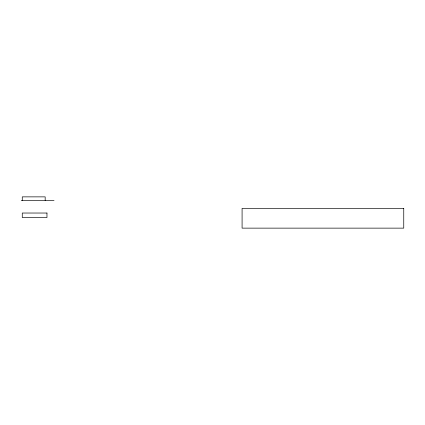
<?xml version="1.0" encoding="UTF-8"?>
<svg xmlns="http://www.w3.org/2000/svg" width="425" height="425" viewBox="0 0 425 425"><rect width="100%" height="100%" fill="white"/><g stroke="black" fill="none" stroke-linecap="round" stroke-linejoin="round"><path stroke-width="0.64" d="M21.25 200.457L54.033 200.457M45.172 200.457L45.172 196.865L22.27 196.865L22.27 200.457M403.75 208.372L242.085 208.372L242.085 228.135L403.75 228.135L403.75 208.372M46.968 213.031L22.27 213.031L22.27 217.526L46.968 217.526L46.968 213.031"/></g></svg>
